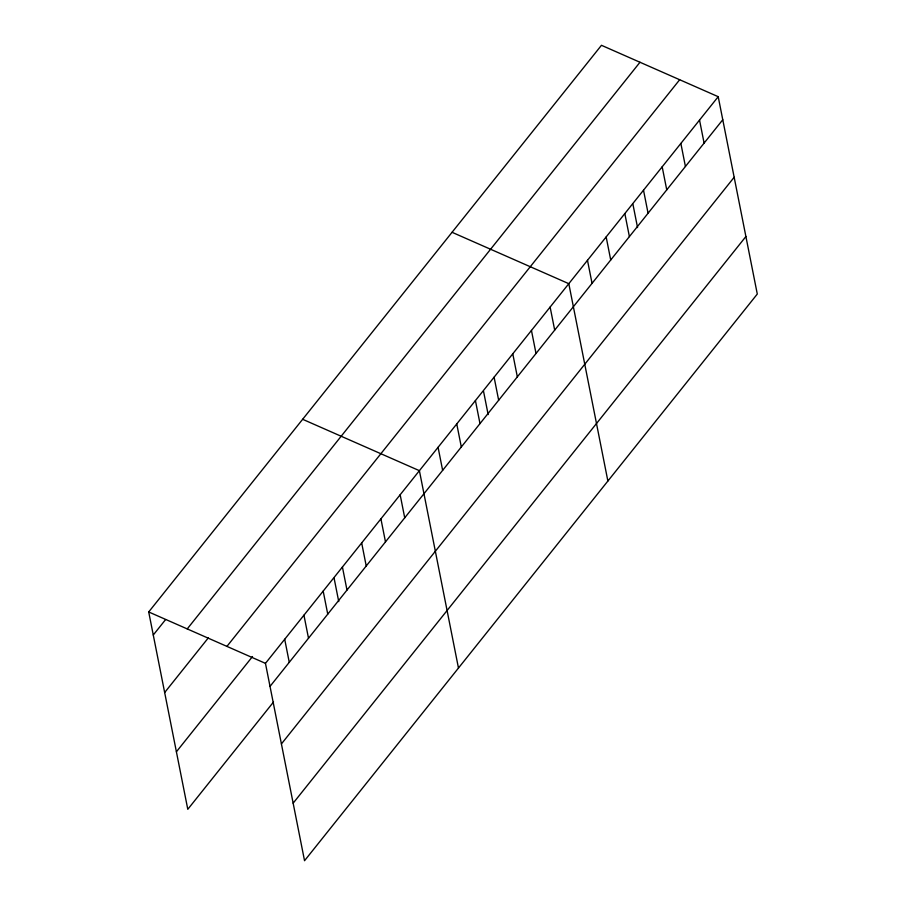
<?xml version="1.0" encoding="UTF-8"?>
<svg xmlns="http://www.w3.org/2000/svg" width="906" height="906" viewBox="0 0 906 906"><rect width="100%" height="100%" fill="white"/><g stroke="black" fill="none" stroke-linecap="round" stroke-linejoin="round"><path stroke-width="1.36" d="M273.499 702.037L187.791 809.307L148.709 611.958L601.459 45.3L718.209 96.693L757.291 294.042L304.541 860.7L265.458 663.351L718.209 96.693M153.273 635.004L165.515 619.681M187.236 628.911L639.987 62.254M164.666 692.524L208.391 637.79M226.93 646.386L679.681 79.728M176.398 751.787L252.491 656.556M270.022 686.397L722.773 119.739M281.415 743.917L734.166 177.259M293.148 803.18L745.898 236.523M452.06 232.298L568.809 283.68L607.881 481.041M302.649 419.297L419.399 470.678L458.47 668.039M148.709 611.958L265.458 663.351M699.534 120.068L704.098 143.114M680.859 143.442L685.423 166.489M662.184 166.817L666.748 189.864M643.509 190.192L648.073 213.238M632.943 204.303L637.552 227.587M624.834 213.567L629.398 236.613M606.159 236.93L610.723 259.988M587.484 260.305L592.048 283.363M550.123 307.055L554.687 330.101M531.448 330.43L536.012 353.476M512.773 353.804L517.337 376.851M494.098 377.179L498.662 400.226M483.544 391.301L488.153 414.586M475.424 400.554L479.987 423.6M456.749 423.929L461.313 446.975M438.074 447.304L442.638 470.35M400.158 494.767L404.722 517.813M380.916 518.844L385.48 541.89M361.675 542.932L366.228 565.978M342.423 567.02L346.987 590.066M334.133 578.3L338.742 601.584M323.182 591.097L327.745 614.143M303.94 615.185L308.504 638.232M284.699 639.262L289.263 662.309"/></g></svg>
